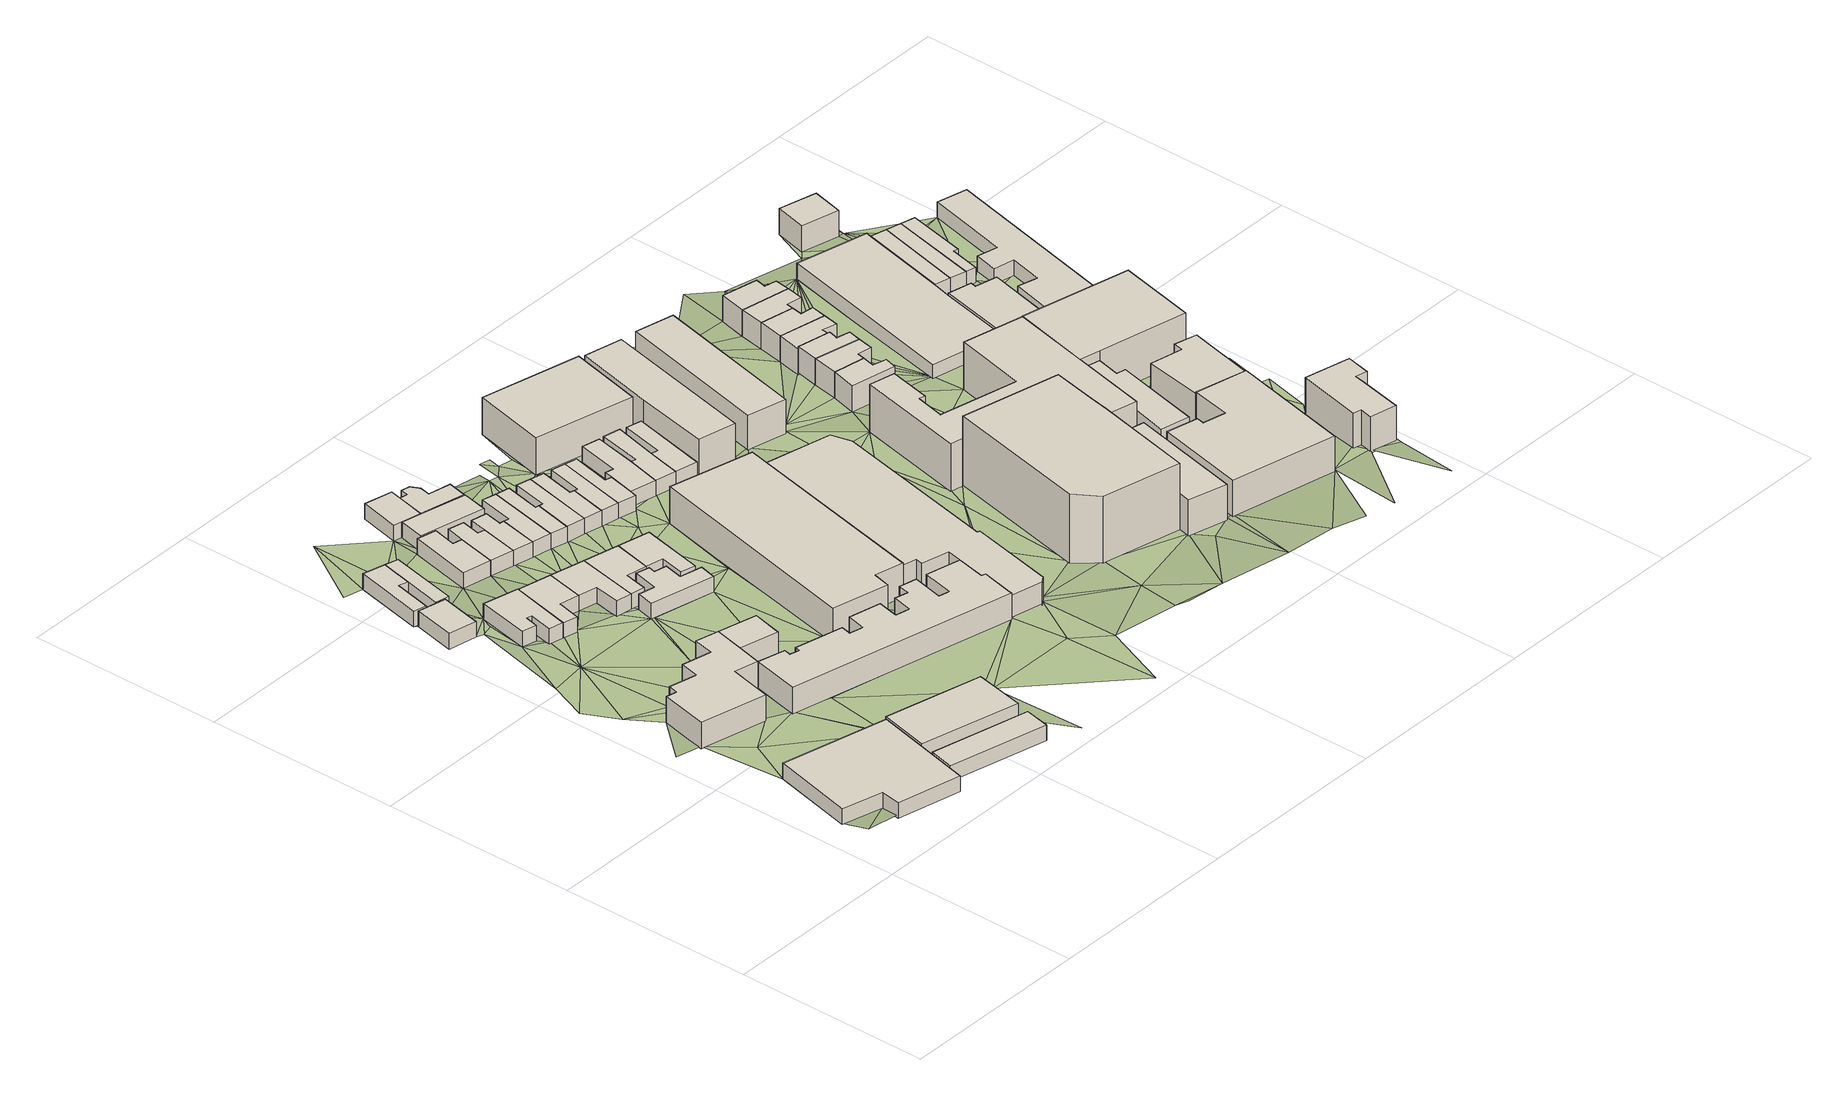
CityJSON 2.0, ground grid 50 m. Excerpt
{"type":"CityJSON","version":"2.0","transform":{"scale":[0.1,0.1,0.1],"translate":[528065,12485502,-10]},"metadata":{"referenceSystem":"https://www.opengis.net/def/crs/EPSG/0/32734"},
"CityObjects":{
"building1":{"type":"Building","attributes":{"address":"Cape Town","building":"yes","building:levels":1,"building_height":4.1,"plus_code":"4FRW3CCV+GWJ","ground_height":9.26,"roof_height":13.36},"geometry":[{"type":"Solid","lod":"1","boundaries":[[[[0,1,2,3]],[[1,4,5,2]],[[4,6,7,5]],[[6,8,9,7]],[[8,10,11,9]],[[10,0,3,11]],[[3,2,5,7,9,11]],[[10,8,6,4,1,0]]]]}]},
"building2":{"type":"Building","attributes":{"address":"S.A. Maritime School & Transport College 31 Victoria Road Woodstock Cape Town","building":"college","building:levels":2,"building_height":6.9,"plus_code":"4FRW3CCV+MWV","ground_height":8.61,"roof_height":15.51},"geometry":[{"type":"Solid","lod":"1","boundaries":[[[[12,13,14,15]],[[13,16,17,14]],[[16,18,19,17]],[[18,20,21,19]],[[20,22,23,21]],[[22,24,25,23]],[[24,26,27,25]],[[26,28,29,27]],[[28,30,31,29]],[[30,32,33,31]],[[32,34,35,33]],[[34,36,37,35]],[[36,12,15,37]],[[15,14,17,19,21,23,25,27,29,31,33,35,37]],[[36,34,32,30,28,26,24,22,20,18,16,13,12]]]]}]},
"building3":{"type":"Building","attributes":{"address":"10 Hercules Street Cape Town","building":"house","building:levels":1,"building_height":4.1,"plus_code":"4FRW3CCV+WVC","ground_height":7.4,"roof_height":11.5},"geometry":[{"type":"Solid","lod":"1","boundaries":[[[[38,39,40,41]],[[39,42,43,40]],[[42,44,45,43]],[[44,38,41,45]],[[41,40,43,45]],[[44,42,39,38]]]]}]},
"building4":{"type":"Building","attributes":{"address":"Cape Town","building":"yes","building:levels":1,"building_height":4.1,"plus_code":"4FRW3CCW+F2J","ground_height":9.5,"roof_height":13.6},"geometry":[{"type":"Solid","lod":"1","boundaries":[[[[46,47,48,49]],[[47,50,51,48]],[[50,52,53,51]],[[52,46,49,53]],[[49,48,51,53]],[[52,50,47,46]]]]}]},
"building5":{"type":"Building","attributes":{"address":"46 Cornwall Street Cape Town","building":"house","building:levels":1,"building_height":4.1,"plus_code":"4FRW3CCV+XVM","ground_height":6.82,"roof_height":10.92},"geometry":[{"type":"Solid","lod":"1","boundaries":[[[[54,55,56,57]],[[55,58,59,56]],[[58,60,61,59]],[[60,62,63,61]],[[62,64,65,63]],[[64,54,57,65]],[[57,56,59,61,63,65]],[[64,62,60,58,55,54]]]]}]},
"building6":{"type":"Building","attributes":{"address":"Cape Town","building":"yes","building:levels":1,"building_height":4.1,"plus_code":"4FRW3CCW+G2G","ground_height":9.5,"roof_height":13.6},"geometry":[{"type":"Solid","lod":"1","boundaries":[[[[66,67,68,69]],[[67,70,71,68]],[[70,72,73,71]],[[72,66,69,73]],[[69,68,71,73]],[[72,70,67,66]]]]}]},
"building7":{"type":"Building","attributes":{"address":"2 Wright Street Woodstock Cape Town","building":"house","building:levels":1,"building_height":4.1,"plus_code":"4FRW3CCV+VWM","ground_height":7.4,"roof_height":11.5},"geometry":[{"type":"Solid","lod":"1","boundaries":[[[[74,75,76,77]],[[75,78,79,76]],[[78,80,81,79]],[[80,82,83,81]],[[82,84,85,83]],[[84,86,87,85]],[[86,88,89,87]],[[88,74,77,89]],[[77,76,79,81,83,85,87,89]],[[88,86,84,82,80,78,75,74]]]]}]},
"building8":{"type":"Building","attributes":{"address":"48 Cornwall Street Cape Town","building":"house","building:levels":1,"building_height":4.1,"plus_code":"4FRW3CCV+XV9","ground_height":6.82,"roof_height":10.92},"geometry":[{"type":"Solid","lod":"1","boundaries":[[[[54,64,65,57]],[[64,90,91,65]],[[90,92,93,91]],[[92,94,95,93]],[[94,54,57,95]],[[57,65,91,93,95]],[[94,92,90,64,54]]]]}]},
"building9":{"type":"Building","attributes":{"building":"yes","building:levels":2,"building_height":6.9,"plus_code":"4FRW3CCV+PX9","ground_height":8.61,"roof_height":15.51},"geometry":[{"type":"Solid","lod":"1","boundaries":[[[[13,12,15,14]],[[12,96,97,15]],[[96,98,99,97]],[[98,13,14,99]],[[14,15,97,99]],[[98,96,12,13]]]]}]},
"building10":{"type":"Building","attributes":{"address":"4 Wright Street Woodstock Cape Town","building":"house","building:levels":1,"building_height":4.1,"plus_code":"4FRW3CCV+VXJ","ground_height":7.36,"roof_height":11.46},"geometry":[{"type":"Solid","lod":"1","boundaries":[[[[100,101,102,103]],[[101,104,105,102]],[[104,106,107,105]],[[106,108,109,107]],[[108,110,111,109]],[[110,100,103,111]],[[103,102,105,107,109,111]],[[110,108,106,104,101,100]]]]}]},
"building11":{"type":"Building","attributes":{"address":"1 Wright Street Woodstock Cape Town","building":"house","building:levels":1,"building_height":4.1,"plus_code":"4FRW3CCV+XX6","ground_height":6.82,"roof_height":10.92},"geometry":[{"type":"Solid","lod":"1","boundaries":[[[[112,113,114,115]],[[113,116,117,114]],[[116,118,119,117]],[[118,120,121,119]],[[120,122,123,121]],[[122,112,115,123]],[[115,114,117,119,121,123]],[[122,120,118,116,113,112]]]]}]},
"building12":{"type":"Building","attributes":{"address":"6 Wright Street Woodstock Cape Town","building":"house","building:levels":1,"building_height":4.1,"plus_code":"4FRW3CCV+VXH","ground_height":7.36,"roof_height":11.46},"geometry":[{"type":"Solid","lod":"1","boundaries":[[[[110,108,109,111]],[[108,124,125,109]],[[124,126,127,125]],[[126,128,129,127]],[[128,130,131,129]],[[130,110,111,131]],[[111,109,125,127,129,131]],[[130,128,126,124,108,110]]]]}]},
"building13":{"type":"Building","attributes":{"address":"Trafalgar Building Victoria Road Woodstock 7915 Cape Town","building":"apartments","building:levels":2,"building:flats":"8","building_height":6.9,"plus_code":"4FRW3CCW+J3M","ground_height":8.61,"roof_height":15.51},"geometry":[{"type":"Solid","lod":"1","boundaries":[[[[132,133,134,135]],[[133,136,137,134]],[[136,138,139,137]],[[138,140,141,139]],[[140,142,143,141]],[[142,144,145,143]],[[144,146,147,145]],[[146,148,149,147]],[[148,150,151,149]],[[150,152,153,151]],[[152,154,155,153]],[[154,156,157,155]],[[156,158,159,157]],[[158,160,161,159]],[[160,162,163,161]],[[162,164,165,163]],[[164,166,167,165]],[[166,168,169,167]],[[168,170,171,169]],[[170,172,173,171]],[[172,174,175,173]],[[174,36,37,175]],[[36,176,177,37]],[[176,178,179,177]],[[178,132,135,179]],[[135,134,137,139,141,143,145,147,149,151,153,155,157,159,161,163,165,167,169,171,173,175,37,177,179]],[[178,176,36,174,172,170,168,166,164,162,160,158,156,154,152,150,148,146,144,142,140,138,136,133,132]]]]}]},
"building14":{"type":"Building","attributes":{"address":"3 Wright Street Woodstock Cape Town","building":"house","building:levels":1,"building_height":4.1,"plus_code":"4FRW3CCV+XX8","ground_height":6.82,"roof_height":10.92},"geometry":[{"type":"Solid","lod":"1","boundaries":[[[[112,180,181,115]],[[180,182,183,181]],[[182,184,185,183]],[[184,186,187,185]],[[186,188,189,187]],[[188,113,114,189]],[[113,112,115,114]],[[115,181,183,185,187,189,114]],[[113,188,186,184,182,180,112]]]]}]},
"building15":{"type":"Building","attributes":{"building":"yes","building:levels":1,"building_height":4.1,"plus_code":"4FRW3CCW+R27","ground_height":7.89,"roof_height":11.99},"geometry":[{"type":"Solid","lod":"1","boundaries":[[[[190,191,192,193]],[[191,194,195,192]],[[194,196,197,195]],[[196,198,199,197]],[[198,200,201,199]],[[200,202,203,201]],[[202,204,205,203]],[[204,206,207,205]],[[206,208,209,207]],[[208,190,193,209]],[[193,192,195,197,199,201,203,205,207,209]],[[208,206,204,202,200,198,196,194,191,190]]]]}]},
"building16":{"type":"Building","attributes":{"address":"Wright Street Woodstock Cape Town","building":"house","building:levels":1,"building_height":4.1,"plus_code":"4FRW3CCW+V28","ground_height":7.36,"roof_height":11.46},"geometry":[{"type":"Solid","lod":"1","boundaries":[[[[130,128,129,131]],[[128,210,211,129]],[[210,212,213,211]],[[212,214,215,213]],[[214,216,217,215]],[[216,130,131,217]],[[131,129,211,213,215,217]],[[216,214,212,210,128,130]]]]}]},
"building17":{"type":"Building","attributes":{"address":"19 Hercules Street Woodstock Cape Town","building":"house","building:levels":1,"building_height":4.1,"plus_code":"4FRW3CFV+2XV","ground_height":6.37,"roof_height":10.47},"geometry":[{"type":"Solid","lod":"1","boundaries":[[[[218,219,220,221]],[[219,222,223,220]],[[222,224,225,223]],[[224,226,227,225]],[[226,228,229,227]],[[228,218,221,229]],[[221,220,223,225,227,229]],[[228,226,224,222,219,218]]]]}]},
"building18":{"type":"Building","attributes":{"address":"5 Wright Street Woodstock Cape Town","building":"house","building:levels":1,"building_height":4.1,"plus_code":"4FRW3CCW+X22","ground_height":6.82,"roof_height":10.92},"geometry":[{"type":"Solid","lod":"1","boundaries":[[[[180,230,231,181]],[[230,232,233,231]],[[232,234,235,233]],[[234,236,237,235]],[[236,238,239,237]],[[238,182,183,239]],[[182,180,181,183]],[[181,231,233,235,237,239,183]],[[182,238,236,234,232,230,180]]]]}]},
"building19":{"type":"Building","attributes":{"address":"21 Hercules Street Woodstock Cape Town","building":"house","building:levels":1,"building_height":4.1,"plus_code":"4FRW3CFV+2X9","ground_height":6.37,"roof_height":10.47},"geometry":[{"type":"Solid","lod":"1","boundaries":[[[[219,218,221,220]],[[218,240,241,221]],[[240,242,243,241]],[[242,244,245,243]],[[244,219,220,245]],[[220,221,241,243,245]],[[244,242,240,218,219]]]]}]},
"building20":{"type":"Building","attributes":{"address":"Wright Street Woodstock Cape Town","building":"house","building:levels":1,"building_height":4.1,"plus_code":"4FRW3CCW+V37","ground_height":7.29,"roof_height":11.39},"geometry":[{"type":"Solid","lod":"1","boundaries":[[[[216,214,215,217]],[[214,246,247,215]],[[246,248,249,247]],[[248,250,251,249]],[[250,252,253,251]],[[252,216,217,253]],[[217,215,247,249,251,253]],[[252,250,248,246,214,216]]]]}]},
"building21":{"type":"Building","attributes":{"address":"7 Wright Street Woodstock Cape Town","building":"house","building:levels":1,"building_height":4.1,"plus_code":"4FRW3CCW+X24","ground_height":6.82,"roof_height":10.92},"geometry":[{"type":"Solid","lod":"1","boundaries":[[[[232,230,231,233]],[[230,254,255,231]],[[254,256,257,255]],[[256,258,259,257]],[[258,260,261,259]],[[260,232,233,261]],[[233,231,255,257,259,261]],[[260,258,256,254,230,232]]]]}]},
"building22":{"type":"Building","attributes":{"building":"yes","building:levels":1,"building_height":4.1,"plus_code":"4FRW3CFW+22R","ground_height":6.37,"roof_height":10.47},"geometry":[{"type":"Solid","lod":"1","boundaries":[[[[222,219,220,223]],[[219,262,263,220]],[[262,264,265,263]],[[264,266,267,265]],[[266,268,269,267]],[[268,270,271,269]],[[270,272,273,271]],[[272,274,275,273]],[[274,222,223,275]],[[223,220,263,265,267,269,271,273,275]],[[274,272,270,268,266,264,262,219,222]]]]}]},
"building23":{"type":"Building","attributes":{"address":"9 Wright Street Woodstock Cape Town","building":"house","building:levels":1,"building_height":4.1,"plus_code":"4FRW3CCW+X29","ground_height":6.82,"roof_height":10.92},"geometry":[{"type":"Solid","lod":"1","boundaries":[[[[256,254,255,257]],[[254,276,277,255]],[[276,278,279,277]],[[278,280,281,279]],[[280,282,283,281]],[[282,256,257,283]],[[257,255,277,279,281,283]],[[282,280,278,276,254,256]]]]}]},
"building24":{"type":"Building","attributes":{"address":"11 Wright Street Woodstock Cape Town","building":"house","building:levels":1,"building_height":4.1,"plus_code":"4FRW3CCW+W3V","ground_height":6.82,"roof_height":10.92},"geometry":[{"type":"Solid","lod":"1","boundaries":[[[[278,276,277,279]],[[276,284,285,277]],[[284,286,287,285]],[[286,288,289,287]],[[288,290,291,289]],[[290,278,279,291]],[[279,277,285,287,289,291]],[[290,288,286,284,276,278]]]]}]},
"building25":{"type":"Building","attributes":{"address":"Woodstock Cape Town","building":"yes","building:levels":3,"building_height":9.7,"plus_code":"4FRW3CCW+Q4H","ground_height":7.29,"roof_height":16.99},"geometry":[{"type":"Solid","lod":"1","boundaries":[[[[292,293,294,295]],[[293,296,297,294]],[[296,298,299,297]],[[298,300,301,299]],[[300,302,303,301]],[[302,292,295,303]],[[295,294,297,299,301,303]],[[302,300,298,296,293,292]]]]}]},
"building26":{"type":"Building","attributes":{"address":"13 Wright Street Woodstock Cape Town","building":"house","building:levels":1,"building_height":4.1,"plus_code":"4FRW3CCW+X3H","ground_height":6.82,"roof_height":10.92},"geometry":[{"type":"Solid","lod":"1","boundaries":[[[[284,304,305,285]],[[304,306,307,305]],[[306,308,309,307]],[[308,310,311,309]],[[310,286,287,311]],[[286,284,285,287]],[[285,305,307,309,311,287]],[[286,310,308,306,304,284]]]]}]},
"building27":{"type":"Building","attributes":{"address":"15 Wright Street Woodstock Cape Town","building":"house","building:levels":1,"building_height":4.1,"plus_code":"4FRW3CCW+W4J","ground_height":6.82,"roof_height":10.92},"geometry":[{"type":"Solid","lod":"1","boundaries":[[[[304,312,313,305]],[[312,314,315,313]],[[314,316,317,315]],[[316,318,319,317]],[[318,306,307,319]],[[306,304,305,307]],[[305,313,315,317,319,307]],[[306,318,316,314,312,304]]]]}]},
"building28":{"type":"Building","attributes":{"address":"17 Wright Street Woodstock Cape Town","building":"house","building:levels":1,"building_height":4.1,"plus_code":"4FRW3CCW+X48","ground_height":6.82,"roof_height":10.92},"geometry":[{"type":"Solid","lod":"1","boundaries":[[[[312,320,321,313]],[[320,322,323,321]],[[322,324,325,323]],[[324,326,327,325]],[[326,328,329,327]],[[328,314,315,329]],[[314,312,313,315]],[[313,321,323,325,327,329,315]],[[314,328,326,324,322,320,312]]]]}]},
"building29":{"type":"Building","attributes":{"address":"19 Wright Street Woodstock Cape Town","building":"house","building:levels":1,"building_height":4.1,"plus_code":"4FRW3CCW+X52","ground_height":6.82,"roof_height":10.92},"geometry":[{"type":"Solid","lod":"1","boundaries":[[[[322,330,331,323]],[[330,332,333,331]],[[332,334,335,333]],[[334,336,337,335]],[[336,338,339,337]],[[338,340,341,339]],[[340,324,325,341]],[[324,322,323,325]],[[323,331,333,335,337,339,341,325]],[[324,340,338,336,334,332,330,322]]]]}]},
"building30":{"type":"Building","attributes":{"address":"51 Station Street Woodstock 7915 Cape Town","building":"yes","building:levels":2,"building_height":6.9,"plus_code":"4FRW3CCW+Q65","ground_height":7.35,"roof_height":14.25},"geometry":[{"type":"Solid","lod":"1","boundaries":[[[[342,343,344,345]],[[343,346,347,344]],[[346,348,349,347]],[[348,350,351,349]],[[350,352,353,351]],[[352,354,355,353]],[[354,356,357,355]],[[356,358,359,357]],[[358,360,361,359]],[[360,362,363,361]],[[362,364,365,363]],[[364,366,367,365]],[[366,342,345,367]],[[345,344,347,349,351,353,355,357,359,361,363,365,367]],[[366,364,362,360,358,356,354,352,350,348,346,343,342]]]]}]},
"building31":{"type":"Building","attributes":{"address":"21 Wright Street Woodstock Cape Town","building":"house","building:levels":1,"building_height":4.1,"plus_code":"4FRW3CCW+X59","ground_height":6.86,"roof_height":10.96},"geometry":[{"type":"Solid","lod":"1","boundaries":[[[[330,368,369,331]],[[368,370,371,369]],[[370,372,373,371]],[[372,374,375,373]],[[374,376,377,375]],[[376,332,333,377]],[[332,330,331,333]],[[331,369,371,373,375,377,333]],[[332,376,374,372,370,368,330]]]]}]},
"building32":{"type":"Building","attributes":{"address":"23 Wright Street Woodstock Cape Town","building":"house","building:levels":1,"building_height":4.1,"plus_code":"4FRW3CCW+X63","ground_height":6.86,"roof_height":10.96},"geometry":[{"type":"Solid","lod":"1","boundaries":[[[[368,378,379,369]],[[378,380,381,379]],[[380,382,383,381]],[[382,384,385,383]],[[384,370,371,385]],[[370,368,369,371]],[[369,379,381,383,385,371]],[[370,384,382,380,378,368]]]]}]},
"building33":{"type":"Building","attributes":{"address":"Wex 2 18 William Street Woodstock Cape Town","building":"residential","building:levels":3,"building:flats":"45","residential":"student","operator":"Signatura","building_height":9.7,"plus_code":"4FRW3CFW+25P","ground_height":6.5,"roof_height":16.2},"geometry":[{"type":"Solid","lod":"1","boundaries":[[[[386,387,388,389]],[[387,390,391,388]],[[390,392,393,391]],[[392,386,389,393]],[[389,388,391,393]],[[392,390,387,386]]]]}]},
"building34":{"type":"Building","attributes":{"address":"Station Street Cape Town","building":"commercial","building:levels":3,"building_height":9.7,"plus_code":"4FRW3CCW+W6X","ground_height":6.56,"roof_height":16.26},"geometry":[{"type":"Solid","lod":"1","boundaries":[[[[394,395,396,397]],[[395,398,399,396]],[[398,400,401,399]],[[400,402,403,401]],[[402,394,397,403]],[[397,396,399,401,403]],[[402,400,398,395,394]]]]}]},
"building35":{"type":"Building","attributes":{"address":"Victoria Road Woodstock 7915 Cape Town","building":"yes","building:levels":6,"building_height":18.1,"plus_code":"4FRW3CCW+J9F","ground_height":9.15,"roof_height":27.25},"geometry":[{"type":"Solid","lod":"1","boundaries":[[[[404,405,406,407]],[[405,408,409,406]],[[408,410,411,409]],[[410,412,413,411]],[[412,414,415,413]],[[414,416,417,415]],[[416,404,407,417]],[[407,406,409,411,413,415,417]],[[416,414,412,410,408,405,404]]]]}]},
"building36":{"type":"Building","attributes":{"address":"Station Street Woodstock Cape Town","building":"commercial","building:levels":3,"building_height":9.7,"plus_code":"4FRW3CCW+X87","ground_height":6.99,"roof_height":16.69},"geometry":[{"type":"Solid","lod":"1","boundaries":[[[[418,419,420,421]],[[419,422,423,420]],[[422,424,425,423]],[[424,418,421,425]],[[421,420,423,425]],[[424,422,419,418]]]]}]},
"building37":{"type":"Building","attributes":{"address":"Victoria Road Woodstock 7915 Cape Town","building":"yes","building:levels":3,"building_height":9.7,"plus_code":"4FRW3CCW+HCX","ground_height":9.57,"roof_height":19.27},"geometry":[{"type":"Solid","lod":"1","boundaries":[[[[426,427,428,429]],[[427,430,431,428]],[[430,432,433,431]],[[432,434,435,433]],[[434,426,429,435]],[[429,428,431,433,435]],[[434,432,430,427,426]]]]}]},
"building38":{"type":"Building","attributes":{"building":"yes","building:levels":4,"building_height":12.5,"plus_code":"4FRW3CCW+PCP","ground_height":8.8,"roof_height":21.3},"geometry":[{"type":"Solid","lod":"1","boundaries":[[[[436,437,438,439]],[[437,440,441,438]],[[440,442,443,441]],[[442,444,445,443]],[[444,446,447,445]],[[446,448,449,447]],[[448,450,451,449]],[[450,452,453,451]],[[452,454,455,453]],[[454,456,457,455]],[[456,458,459,457]],[[458,460,461,459]],[[460,462,463,461]],[[462,436,439,463]],[[439,438,441,443,445,447,449,451,453,455,457,459,461,463]],[[462,460,458,456,454,452,450,448,446,444,442,440,437,436]]]]}]},
"building39":{"type":"Building","attributes":{"address":"15 Station Street Woodstock Cape Town","building":"house","building:levels":2,"building_height":6.9,"plus_code":"4FRW3CCW+VCC","ground_height":8.36,"roof_height":15.26},"geometry":[{"type":"Solid","lod":"1","boundaries":[[[[464,465,466,467]],[[465,468,469,466]],[[468,470,471,469]],[[470,472,473,471]],[[472,474,475,473]],[[474,464,467,475]],[[467,466,469,471,473,475]],[[474,472,470,468,465,464]]]]}]},
"building40":{"type":"Building","attributes":{"address":"13 Station Street Woodstock Cape Town","building":"house","building:levels":2,"building_height":6.9,"plus_code":"4FRW3CCW+VCV","ground_height":8.36,"roof_height":15.26},"geometry":[{"type":"Solid","lod":"1","boundaries":[[[[476,464,467,477]],[[464,474,475,467]],[[474,478,479,475]],[[478,480,481,479]],[[480,482,483,481]],[[482,476,477,483]],[[477,467,475,479,481,483]],[[482,480,478,474,464,476]]]]}]},
"building41":{"type":"Building","attributes":{"address":"11 Station Street Woodstock Cape Town","building":"house","building:levels":2,"building_height":6.9,"plus_code":"4FRW3CCW+WC7","ground_height":8.36,"roof_height":15.26},"geometry":[{"type":"Solid","lod":"1","boundaries":[[[[484,476,477,485]],[[476,482,483,477]],[[482,486,487,483]],[[486,488,489,487]],[[488,490,491,489]],[[490,484,485,491]],[[485,477,483,487,489,491]],[[490,488,486,482,476,484]]]]}]},
"building42":{"type":"Building","attributes":{"address":"53 Victoria Road Woodstock 7915 Cape Town","building":"yes","building:levels":3,"building_height":9.7,"plus_code":"4FRW3CCW+HG8","ground_height":9.65,"roof_height":19.35},"geometry":[{"type":"Solid","lod":"1","boundaries":[[[[492,493,494,495]],[[493,496,497,494]],[[496,498,499,497]],[[498,500,501,499]],[[500,502,503,501]],[[502,504,505,503]],[[504,506,507,505]],[[506,492,495,507]],[[495,494,497,499,501,503,505,507]],[[506,504,502,500,498,496,493,492]]]]}]},
"building43":{"type":"Building","attributes":{"address":"9 Station Street Woodstock Cape Town","building":"house","building:levels":2,"building_height":6.9,"plus_code":"4FRW3CCW+WCP","ground_height":7.71,"roof_height":14.61},"geometry":[{"type":"Solid","lod":"1","boundaries":[[[[508,509,510,511]],[[509,512,513,510]],[[512,514,515,513]],[[514,516,517,515]],[[516,518,519,517]],[[518,508,511,519]],[[511,510,513,515,517,519]],[[518,516,514,512,509,508]]]]}]},
"building44":{"type":"Building","attributes":{"building":"yes","building:levels":3,"building_height":9.7,"plus_code":"4FRW3CCW+MGF","ground_height":9.24,"roof_height":18.94},"geometry":[{"type":"Solid","lod":"1","boundaries":[[[[520,521,522,523]],[[521,524,525,522]],[[524,526,527,525]],[[526,528,529,527]],[[528,530,531,529]],[[530,532,533,531]],[[532,520,523,533]],[[523,522,525,527,529,531,533]],[[532,530,528,526,524,521,520]]]]}]},
"building45":{"type":"Building","attributes":{"address":"7 Station Street Woodstock Cape Town","building":"house","building:levels":2,"building_height":6.9,"plus_code":"4FRW3CCW+XC8","ground_height":7.71,"roof_height":14.61},"geometry":[{"type":"Solid","lod":"1","boundaries":[[[[534,508,511,535]],[[508,518,519,511]],[[518,536,537,519]],[[536,538,539,537]],[[538,540,541,539]],[[540,534,535,541]],[[535,511,519,537,539,541]],[[540,538,536,518,508,534]]]]}]},
"building46":{"type":"Building","attributes":{"address":"5 Station Street Woodstock Cape Town","building":"house","building:levels":2,"building_height":6.9,"plus_code":"4FRW3CCW+XCQ","ground_height":7.71,"roof_height":14.61},"geometry":[{"type":"Solid","lod":"1","boundaries":[[[[542,534,535,543]],[[534,540,541,535]],[[540,544,545,541]],[[544,546,547,545]],[[546,548,549,547]],[[548,542,543,549]],[[543,535,541,545,547,549]],[[548,546,544,540,534,542]]]]}]},
"building47":{"type":"Building","attributes":{"address":"3 Station Street Woodstock Cape Town","building":"house","building:levels":2,"building_height":6.9,"plus_code":"4FRW3CFW+2C5","ground_height":7.71,"roof_height":14.61},"geometry":[{"type":"Solid","lod":"1","boundaries":[[[[542,548,549,543]],[[548,550,551,549]],[[550,552,553,551]],[[552,554,555,553]],[[554,556,557,555]],[[556,542,543,557]],[[543,549,551,553,555,557]],[[556,554,552,550,548,542]]]]}]},
"building48":{"type":"Building","attributes":{"address":"Woodstock","building":"yes","building:levels":3,"building_height":9.7,"plus_code":"4FRW3CCW+MH4","ground_height":9.24,"roof_height":18.94},"geometry":[{"type":"Solid","lod":"1","boundaries":[[[[558,559,560,561]],[[559,562,563,560]],[[562,564,565,563]],[[564,566,567,565]],[[566,568,569,567]],[[568,558,561,569]],[[561,560,563,565,567,569]],[[568,566,564,562,559,558]]]]}]},
"building49":{"type":"Building","attributes":{"address":"57 Victoria Road Woodstock Cape Town","building":"retail","building:levels":3,"building_height":9.7,"plus_code":"4FRW3CCW+GJQ","ground_height":9.67,"roof_height":19.37},"geometry":[{"type":"Solid","lod":"1","boundaries":[[[[570,571,572,573]],[[571,574,575,572]],[[574,576,577,575]],[[576,578,579,577]],[[578,580,581,579]],[[580,582,583,581]],[[582,584,585,583]],[[584,586,587,585]],[[586,570,573,587]],[[573,572,575,577,579,581,583,585,587]],[[586,584,582,580,578,576,574,571,570]]]]}]},
"building50":{"type":"Building","attributes":{"address":"Woodstock","building":"yes","building:levels":4,"building_height":12.5,"plus_code":"4FRW3CCW+QH4","ground_height":8.96,"roof_height":21.46},"geometry":[{"type":"Solid","lod":"1","boundaries":[[[[588,589,590,591]],[[589,592,593,590]],[[592,594,595,593]],[[594,596,597,595]],[[596,588,591,597]],[[591,590,593,595,597]],[[596,594,592,589,588]]]]}]},
"building51":{"type":"Building","attributes":{"address":"32 William Street Woodstock Cape Town","building":"yes","building:levels":1,"building_height":4.1,"plus_code":"4FRW3CCW+XG5","ground_height":7.82,"roof_height":11.92},"geometry":[{"type":"Solid","lod":"1","boundaries":[[[[598,599,600,601]],[[599,602,603,600]],[[602,604,605,603]],[[604,606,607,605]],[[606,608,609,607]],[[608,610,611,609]],[[610,598,601,611]],[[601,600,603,605,607,609,611]],[[610,608,606,604,602,599,598]]]]}]},
"building52":{"type":"Building","attributes":{"address":"29 Wright Street Woodstock Cape Town","building":"yes","building:levels":1,"building_height":4.1,"plus_code":"4FRW3CCW+VH4","ground_height":8.44,"roof_height":12.54},"geometry":[{"type":"Solid","lod":"1","boundaries":[[[[612,613,614,615]],[[613,616,617,614]],[[616,618,619,617]],[[618,620,621,619]],[[620,622,623,621]],[[622,624,625,623]],[[624,612,615,625]],[[615,614,617,619,621,623,625]],[[624,622,620,618,616,613,612]]]]}]},
"building53":{"type":"Building","attributes":{"address":"William Street Woodstock Cape Town","building":"yes","building:levels":1,"building_height":4.1,"plus_code":"4FRW3CCW+WHX","ground_height":7.97,"roof_height":12.07},"geometry":[{"type":"Solid","lod":"1","boundaries":[[[[626,627,628,629]],[[627,630,631,628]],[[630,632,633,631]],[[632,626,629,633]],[[629,628,631,633]],[[632,630,627,626]]]]}]},
"building54":{"type":"Building","attributes":{"address":"William Street Woodstock Cape Town","building":"yes","building:levels":1,"building_height":4.1,"plus_code":"4FRW3CCW+WJR","ground_height":7.97,"roof_height":12.07},"geometry":[{"type":"Solid","lod":"1","boundaries":[[[[634,626,629,635]],[[626,632,633,629]],[[632,636,637,633]],[[636,634,635,637]],[[635,629,633,637]],[[636,632,626,634]]]]}]},
"building55":{"type":"Building","attributes":{"address":"37 William Street Woodstock Cape Town","building":"yes","building:levels":2,"building_height":6.9,"plus_code":"4FRW3CFW+2HW","ground_height":7.3,"roof_height":14.2},"geometry":[{"type":"Solid","lod":"1","boundaries":[[[[638,639,640,641]],[[639,642,643,640]],[[642,644,645,643]],[[644,638,641,645]],[[641,640,643,645]],[[644,642,639,638]]]]}]},
"building56":{"type":"Building","attributes":{"address":"36 William Street Woodstock Cape Town","building":"yes","building:levels":1,"building_height":4.1,"plus_code":"4FRW3CCW+XJ4","ground_height":7.97,"roof_height":12.07},"geometry":[{"type":"Solid","lod":"1","boundaries":[[[[634,636,637,635]],[[636,646,647,637]],[[646,648,649,647]],[[648,650,651,649]],[[650,652,653,651]],[[652,634,635,653]],[[635,637,647,649,651,653]],[[652,650,648,646,636,634]]]]}]},
"building57":{"type":"Building","attributes":{"address":"14 Sussex Street Woodstock Cape Town","building":"yes","building:levels":1,"building_height":4.1,"plus_code":"4FRW3CCW+VMR","ground_height":7.97,"roof_height":12.07},"geometry":[{"type":"Solid","lod":"1","boundaries":[[[[654,655,656,657]],[[655,658,659,656]],[[658,660,661,659]],[[660,662,663,661]],[[662,664,665,663]],[[664,666,667,665]],[[666,668,669,667]],[[668,670,671,669]],[[670,672,673,671]],[[672,654,657,673]],[[657,656,659,661,663,665,667,669,671,673]],[[672,670,668,666,664,662,660,658,655,654]]]]}]},
"terrain1":{"type":"TINRelief","geometry":[{"type":"CompositeSurface","lod":"1","boundaries":[[[674,675,676]],[[676,675,677]],[[678,679,680]],[[679,0,681]],[[682,683,680]],[[684,679,681]],[[685,681,0]],[[680,686,682]],[[687,688,683]],[[689,683,682]],[[690,691,50]],[[688,687,692]],[[690,50,72]],[[683,689,687]],[[682,693,689]],[[684,681,694]],[[72,685,690]],[[681,685,694]],[[689,693,695]],[[689,695,687]],[[687,80,692]],[[692,80,696]],[[70,685,72]],[[50,697,72]],[[70,694,685]],[[36,684,694]],[[698,684,36]],[[60,58,44]],[[16,687,695]],[[80,687,699]],[[700,694,70]],[[42,60,44]],[[80,701,696]],[[82,80,699]],[[16,695,18]],[[702,699,687]],[[78,39,696]],[[703,60,42]],[[42,39,78]],[[80,78,701]],[[701,78,696]],[[699,86,82]],[[702,687,704]],[[60,703,64]],[[84,82,86]],[[42,705,703]],[[62,60,64]],[[78,705,42]],[[66,72,697]],[[12,36,174]],[[687,16,191]],[[700,70,67]],[[687,191,704]],[[706,707,55]],[[705,78,122]],[[174,708,709]],[[708,710,709]],[[12,174,96]],[[122,78,75]],[[706,55,54]],[[94,705,122]],[[13,711,16]],[[174,709,96]],[[108,712,704]],[[108,704,713]],[[711,191,16]],[[191,713,704]],[[714,96,709]],[[711,13,98]],[[715,66,716]],[[75,112,122]],[[694,700,717]],[[228,54,94]],[[94,122,120]],[[713,124,108]],[[67,66,715]],[[706,54,228]],[[110,112,75]],[[190,713,191]],[[190,718,713]],[[96,719,98]],[[96,714,719]],[[120,228,94]],[[714,720,721]],[[722,718,190]],[[110,723,112]],[[190,208,722]],[[711,194,191]],[[194,711,98]],[[721,724,714]],[[700,67,717]],[[120,725,228]],[[724,719,714]],[[723,110,726]],[[120,118,725]],[[130,726,110]],[[206,722,208]],[[194,98,719]],[[218,228,725]],[[116,113,188]],[[206,727,722]],[[118,116,188]],[[728,723,726]],[[719,724,729]],[[206,730,727]],[[188,186,118]],[[717,67,715]],[[206,204,730]],[[130,731,726]],[[118,732,725]],[[728,726,731]],[[202,200,204]],[[182,238,184]],[[730,204,200]],[[184,238,186]],[[200,198,733]],[[734,719,729]],[[118,186,732]],[[196,733,198]],[[200,735,730]],[[736,737,729]],[[736,738,737]],[[200,733,735]],[[194,719,739]],[[731,130,740]],[[733,196,741]],[[715,742,743]],[[740,130,216]],[[186,238,732]],[[234,232,236]],[[737,734,729]],[[236,732,238]],[[236,232,260]],[[196,194,739]],[[236,260,732]],[[196,739,741]],[[734,737,744]],[[715,743,717]],[[745,746,747]],[[732,260,258]],[[748,734,744]],[[216,749,740]],[[750,734,748]],[[739,719,292]],[[739,252,741]],[[732,258,747]],[[264,268,266]],[[749,216,751]],[[258,256,747]],[[752,750,748]],[[753,754,755]],[[745,747,264]],[[756,216,252]],[[757,743,742]],[[752,748,755]],[[758,268,264]],[[216,756,751]],[[759,755,754]],[[282,280,278]],[[290,288,278]],[[755,759,752]],[[252,739,292]],[[760,758,264]],[[761,747,256]],[[264,747,761]],[[278,288,282]],[[256,282,761]],[[752,759,762]],[[756,252,292]],[[760,264,761]],[[752,762,763]],[[717,743,764]],[[765,751,756]],[[743,757,764]],[[288,761,282]],[[766,717,764]],[[763,762,767]],[[762,759,768]],[[769,770,771]],[[756,772,765]],[[286,773,288]],[[760,761,774]],[[769,768,770]],[[288,773,761]],[[769,771,768]],[[772,756,292]],[[775,308,306]],[[306,318,775]],[[310,308,775]],[[776,762,768]],[[776,768,771]],[[775,318,316]],[[752,763,356]],[[310,777,286]],[[286,777,773]],[[775,316,310]],[[778,772,292]],[[310,316,777]],[[764,757,779]],[[773,780,781]],[[778,782,772]],[[780,773,777]],[[316,314,777]],[[326,324,340]],[[780,783,781]],[[779,784,764]],[[757,785,779]],[[326,340,328]],[[786,780,777]],[[787,778,292]],[[314,328,777]],[[338,328,340]],[[356,302,752]],[[336,777,328]],[[786,777,387]],[[788,787,292]],[[338,336,328]],[[784,789,790]],[[791,784,779]],[[788,292,302]],[[784,791,789]],[[792,785,793]],[[779,785,792]],[[332,376,334]],[[794,777,336]],[[795,787,788]],[[374,336,334]],[[334,376,374]],[[796,790,797]],[[795,788,798]],[[336,374,794]],[[789,797,790]],[[794,799,777]],[[370,384,382]],[[370,382,372]],[[800,788,302]],[[798,380,795]],[[798,788,800]],[[374,372,794]],[[791,779,801]],[[801,779,792]],[[356,802,302]],[[382,794,372]],[[803,380,798]],[[796,797,804]],[[302,805,800]],[[380,794,382]],[[797,789,410]],[[799,794,380]],[[804,806,796]],[[302,802,805]],[[380,803,799]],[[791,801,807]],[[801,792,808]],[[808,792,809]],[[799,803,394]],[[810,804,797]],[[810,797,410]],[[799,394,386]],[[802,811,805]],[[800,805,812]],[[804,810,460]],[[806,460,802]],[[806,804,460]],[[801,808,813]],[[808,809,813]],[[811,802,460]],[[814,813,809]],[[418,812,805]],[[809,815,814]],[[452,456,454]],[[811,465,816]],[[465,811,460]],[[816,424,811]],[[456,452,817]],[[813,814,502]],[[816,465,464]],[[460,458,465]],[[464,476,816]],[[456,818,458]],[[819,813,502]],[[405,426,819]],[[816,476,484]],[[815,820,814]],[[817,818,456]],[[424,816,508]],[[458,468,465]],[[418,424,821]],[[816,484,508]],[[815,822,820]],[[458,818,468]],[[823,405,819]],[[824,819,502]],[[824,823,819]],[[825,824,502]],[[448,818,817]],[[825,502,500]],[[470,474,472]],[[448,468,818]],[[534,424,508]],[[474,480,478]],[[480,474,470]],[[424,534,542]],[[826,470,468]],[[500,498,496]],[[825,500,827]],[[448,826,468]],[[496,827,500]],[[480,470,826]],[[556,424,542]],[[826,482,480]],[[827,493,825]],[[490,488,486]],[[486,482,826]],[[496,493,827]],[[828,490,829]],[[830,831,820]],[[829,490,486]],[[832,424,556]],[[486,826,829]],[[493,530,825]],[[536,540,538]],[[833,532,530]],[[834,826,448]],[[520,532,833]],[[520,833,530]],[[546,544,540]],[[831,835,820]],[[493,568,530]],[[540,536,546]],[[530,568,520]],[[448,588,834]],[[608,829,826]],[[832,556,836]],[[580,820,835]],[[836,556,554]],[[837,835,831]],[[829,608,518]],[[831,838,839]],[[492,820,580]],[[834,840,826]],[[552,550,554]],[[518,608,536]],[[520,568,841]],[[546,536,608]],[[839,842,831]],[[546,608,548]],[[843,841,568]],[[548,608,550]],[[554,550,608]],[[608,836,554]],[[844,520,841]],[[580,845,492]],[[834,588,846]],[[847,845,580]],[[845,848,492]],[[848,849,492]],[[850,846,588]],[[851,845,847]],[[844,841,849]],[[852,836,608]],[[845,851,848]],[[596,850,588]],[[853,849,848]],[[844,849,853]],[[612,854,855]],[[844,853,856]],[[854,612,624]],[[846,850,857]],[[844,856,596]],[[858,852,608]],[[846,857,859]],[[622,859,624]],[[860,854,624]],[[861,850,596]],[[859,860,624]],[[850,861,862]],[[639,638,852]],[[852,858,639]],[[860,859,863]],[[859,857,864]],[[859,865,863]],[[596,862,861]],[[858,866,639]],[[867,865,859]],[[867,859,864]],[[868,863,865]],[[869,863,868]],[[858,627,626]],[[868,870,869]],[[858,871,866]],[[858,626,871]],[[868,872,870]],[[626,634,871]],[[873,866,871]],[[871,874,873]],[[634,652,871]],[[870,875,652]],[[870,872,660]],[[875,870,660]],[[652,660,871]],[[652,875,660]]]}]}
},
"vertices":[
[97,390,35],[46,179,35],[46,179,76],[97,390,76],[151,153,35],[151,153,76],[141,101,35],[141,101,76],[307,65,35],[307,65,76],[370,327,35],[370,327,76],
[350,724,29],[368,801,29],[368,801,98],[350,724,98],[309,815,29],[309,815,98],[297,762,29],[297,762,98],[220,779,29],[220,779,98],[209,730,29],[209,730,98],[138,746,29],[138,746,98],[132,721,29],[132,721,98],[105,727,29],[105,727,98],[77,605,29],[77,605,98],[249,566,29],[249,566,98],[274,675,29],[274,675,98],[335,661,29],[335,661,98],
[30,1279,17],[103,1264,17],[103,1264,58],[30,1279,58],[126,1370,17],[126,1370,58],[54,1386,17],[54,1386,58],
[573,44,38],[587,109,38],[587,109,79],[573,44,79],[335,167,38],[335,167,79],[319,103,38],[319,103,79],
[149,1561,11],[92,1575,11],[92,1575,52],[149,1561,52],[53,1398,11],[53,1398,52],[86,1391,11],[86,1391,52],[107,1486,11],[107,1486,52],[131,1480,11],[131,1480,52],
[597,144,38],[623,273,38],[623,273,79],[597,144,79],[373,331,38],[373,331,79],[343,204,38],[343,204,79],
[221,1117,17],[257,1275,17],[257,1275,58],[221,1117,58],[166,1296,17],[166,1296,58],[138,1163,17],[138,1163,58],[176,1155,17],[176,1155,58],[184,1189,17],[184,1189,58],[197,1186,17],[197,1186,58],[184,1125,17],[184,1125,58],
[110,1384,11],[110,1384,52],[146,1377,11],[146,1377,52],[183,1552,11],[183,1552,52],
[449,700,29],[449,700,98],[468,777,29],[468,777,98],
[257,1275,16],[221,1117,16],[221,1117,57],[257,1275,57],[259,1108,16],[259,1108,57],[273,1168,16],[273,1168,57],[324,1159,16],[324,1159,57],[344,1256,16],[344,1256,57],
[309,1396,11],[330,1495,11],[330,1495,52],[309,1396,52],[306,1500,11],[306,1500,52],[320,1560,11],[320,1560,52],[270,1571,11],[270,1571,52],[234,1411,11],[234,1411,52],
[373,1149,16],[373,1149,57],[360,1082,16],[360,1082,57],[402,1076,16],[402,1076,57],[433,1236,16],[433,1236,57],
[890,416,29],[909,499,29],[909,499,98],[890,416,98],[898,502,29],[898,502,98],[914,576,29],[914,576,98],[825,596,29],[825,596,98],[806,516,29],[806,516,98],[779,522,29],[779,522,98],[797,601,29],[797,601,98],[752,611,29],[752,611,98],[746,582,29],[746,582,98],[711,590,29],[711,590,98],[699,539,29],[699,539,98],[663,547,29],[663,547,98],[675,601,29],[675,601,98],[592,619,29],[592,619,98],[581,571,29],[581,571,98],[546,579,29],[546,579,98],[552,605,29],[552,605,98],[428,633,29],[428,633,98],[425,620,29],[425,620,98],[401,626,29],[401,626,98],[405,644,29],[405,644,98],[307,539,29],[307,539,98],[889,408,29],[889,408,98],
[370,1383,11],[370,1383,52],[390,1481,11],[390,1481,52],[372,1485,11],[372,1485,52],[382,1534,11],[382,1534,52],[341,1543,11],[341,1543,52],
[405,1057,22],[395,1013,22],[395,1013,63],[405,1057,63],[561,976,22],[561,976,63],[571,1019,22],[571,1019,63],[514,1032,22],[514,1032,63],[525,1080,22],[525,1080,63],[493,1087,22],[493,1087,63],[497,1105,22],[497,1105,63],[462,1113,22],[462,1113,63],[447,1048,22],[447,1048,63],
[438,1069,16],[438,1069,57],[450,1128,16],[450,1128,57],[503,1118,16],[503,1118,57],[524,1216,16],[524,1216,57],
[303,1642,6],[354,1631,6],[354,1631,47],[303,1642,47],[371,1705,6],[371,1705,47],[377,1733,6],[377,1733,47],[305,1749,6],[305,1749,47],[282,1647,6],[282,1647,47],
[422,1371,11],[422,1371,52],[442,1471,11],[442,1471,52],[431,1472,11],[431,1472,52],[440,1518,11],[440,1518,52],[399,1526,11],[399,1526,52],
[288,1576,6],[288,1576,47],[457,1539,6],[457,1539,47],[471,1604,6],[471,1604,47],
[547,1109,16],[547,1109,57],[534,1047,16],[534,1047,57],[573,1038,16],[573,1038,57],[607,1198,16],[607,1198,57],
[471,1362,11],[471,1362,52],[510,1550,11],[510,1550,52],[474,1559,11],[474,1559,52],[455,1468,11],[455,1468,52],
[470,1606,6],[470,1606,47],[481,1655,6],[481,1655,47],[423,1667,6],[423,1667,47],[428,1694,6],[428,1694,47],[417,1716,6],[417,1716,47],[395,1721,6],[395,1721,47],[391,1701,6],[391,1701,47],
[514,1352,11],[514,1352,52],[536,1451,11],[536,1451,52],[527,1452,11],[527,1452,52],[546,1543,11],[546,1543,52],
[563,1344,11],[563,1344,52],[602,1530,11],[602,1530,52],[565,1538,11],[565,1538,52],[546,1448,11],[546,1448,52],
[707,1223,16],[577,653,16],[577,653,113],[707,1223,113],[724,620,16],[724,620,113],[734,665,16],[734,665,113],[808,648,16],[808,648,113],[923,1171,16],[923,1171,113],
[609,1334,11],[609,1334,52],[630,1429,11],[630,1429,52],[619,1432,11],[619,1432,52],[638,1522,11],[638,1522,52],
[655,1325,11],[655,1325,52],[695,1510,11],[695,1510,52],[658,1518,11],[658,1518,52],[638,1427,11],[638,1427,52],
[701,1315,11],[701,1315,52],[706,1333,11],[706,1333,52],[721,1400,11],[721,1400,52],[704,1404,11],[704,1404,52],[726,1503,11],[726,1503,52],
[773,1319,11],[773,1319,52],[794,1406,11],[794,1406,52],[816,1514,11],[816,1514,52],[770,1524,11],[770,1524,52],[747,1417,11],[747,1417,52],[726,1422,11],[726,1422,52],
[890,416,16],[979,397,16],[979,397,85],[890,416,85],[994,407,16],[994,407,85],[1041,626,16],[1041,626,85],[1034,628,16],[1034,628,85],[1126,1059,16],[1126,1059,85],[1113,1111,16],[1113,1111,85],[921,1153,16],[921,1153,85],[816,672,16],[816,672,85],[868,661,16],[868,661,85],[864,642,16],[864,642,85],[936,626,16],[936,626,85],[909,499,16],[909,499,85],
[827,1308,11],[827,1308,52],[846,1393,11],[846,1393,52],[873,1504,11],[873,1504,52],[828,1513,11],[828,1513,52],[807,1404,11],[807,1404,52],
[884,1295,11],[884,1295,52],[927,1489,11],[927,1489,52],[887,1498,11],[887,1498,52],[863,1389,11],[863,1389,52],
[970,1702,8],[715,1761,8],[715,1761,105],[970,1702,105],[671,1573,8],[671,1573,105],[926,1513,8],[926,1513,105],
[981,1694,8],[932,1487,8],[932,1487,105],[981,1694,105],[894,1299,8],[894,1299,105],[992,1277,8],[992,1277,105],[1079,1673,8],[1079,1673,105],
[1430,596,34],[1439,644,34],[1439,644,215],[1430,596,215],[1463,759,34],[1463,759,215],[1208,815,34],[1208,815,215],[1128,447,34],[1128,447,215],[1169,384,34],[1169,384,215],[1373,339,34],[1373,339,215],
[1116,1664,13],[1027,1271,13],[1027,1271,110],[1116,1664,110],[1127,1248,13],[1127,1248,110],[1216,1642,13],[1216,1642,110],
[1430,596,38],[1373,339,38],[1373,339,135],[1430,596,135],[1366,309,38],[1366,309,135],[1466,284,38],[1466,284,135],[1531,574,38],[1531,574,135],
[1208,815,31],[1463,759,31],[1463,759,156],[1208,815,156],[1439,644,31],[1439,644,156],[1559,618,31],[1559,618,156],[1603,814,31],[1603,814,156],[1648,1016,31],[1648,1016,156],[1491,1051,31],[1491,1051,156],[1450,867,31],[1450,867,156],[1247,911,31],[1247,911,156],[1264,986,31],[1264,986,156],[1280,982,31],[1280,982,156],[1303,1089,31],[1303,1089,156],[1237,1103,31],[1237,1103,156],[1175,822,31],[1175,822,156],
[1292,1248,26],[1276,1185,26],[1276,1185,95],[1292,1248,95],[1392,1162,26],[1392,1162,95],[1401,1194,26],[1401,1194,95],[1366,1203,26],[1366,1203,95],[1373,1234,26],[1373,1234,95],
[1304,1313,26],[1304,1313,95],[1377,1253,26],[1377,1253,95],[1415,1248,26],[1415,1248,95],[1422,1288,26],[1422,1288,95],
[1316,1371,26],[1316,1371,95],[1430,1322,26],[1430,1322,95],[1395,1329,26],[1395,1329,95],[1402,1355,26],[1402,1355,95],
[1825,532,39],[1691,561,39],[1691,561,136],[1825,532,136],[1671,461,39],[1671,461,136],[1612,474,39],[1612,474,136],[1616,494,39],[1616,494,136],[1535,512,39],[1535,512,136],[1484,283,39],[1484,283,136],[1756,223,39],[1756,223,136],
[1328,1433,20],[1316,1371,20],[1316,1371,89],[1328,1433,89],[1402,1355,20],[1402,1355,89],[1405,1378,20],[1405,1378,89],[1442,1369,20],[1442,1369,89],[1449,1409,20],[1449,1409,89],
[1654,803,35],[1603,814,35],[1603,814,132],[1654,803,132],[1559,618,35],[1559,618,132],[1539,531,35],[1539,531,132],[1613,515,35],[1613,515,132],[1664,738,35],[1664,738,132],[1640,743,35],[1640,743,132],
[1340,1497,20],[1340,1497,89],[1457,1449,20],[1457,1449,89],[1422,1453,20],[1422,1453,89],[1427,1481,20],[1427,1481,89],
[1351,1559,20],[1351,1559,89],[1430,1499,20],[1430,1499,89],[1470,1492,20],[1470,1492,89],[1478,1536,20],[1478,1536,89],
[1483,1575,20],[1483,1575,89],[1452,1581,20],[1452,1581,89],[1458,1609,20],[1458,1609,89],[1366,1628,20],[1366,1628,89],
[1691,561,35],[1825,532,35],[1825,532,132],[1691,561,132],[1864,705,35],[1864,705,132],[1806,719,35],[1806,719,132],[1801,694,35],[1801,694,132],[1717,711,35],[1717,711,132],
[1931,196,39],[1955,310,39],[1955,310,136],[1931,196,136],[1960,335,39],[1960,335,136],[1990,328,39],[1990,328,136],[2004,390,39],[2004,390,136],[1887,416,39],[1887,416,136],[1848,248,39],[1848,248,136],[1869,243,39],[1869,243,136],[1862,212,39],[1862,212,136],
[1648,1016,32],[1603,814,32],[1603,814,157],[1648,1016,157],[1654,803,32],[1654,803,157],[1885,753,32],[1885,753,157],[1930,954,32],[1930,954,157],
[1671,1095,21],[1711,1279,21],[1711,1279,62],[1671,1095,62],[1723,1326,21],[1723,1326,62],[1775,1553,21],[1775,1553,62],[1779,1567,21],[1779,1567,62],[1594,1609,21],[1594,1609,62],[1486,1134,21],[1486,1134,62],
[1711,1279,27],[1671,1095,27],[1671,1095,68],[1711,1279,68],[1669,1087,27],[1669,1087,68],[1785,1063,27],[1785,1063,68],[1826,1238,27],[1826,1238,68],[1769,1251,27],[1769,1251,68],[1772,1266,27],[1772,1266,68],
[1816,1543,22],[1775,1553,22],[1775,1553,63],[1816,1543,63],[1723,1326,22],[1723,1326,63],[1763,1317,22],[1763,1317,63],
[1854,1534,22],[1854,1534,63],[1804,1307,22],[1804,1307,63],
[1704,1752,16],[1684,1671,16],[1684,1671,85],[1704,1752,85],[1781,1648,16],[1781,1648,85],[1800,1728,16],[1800,1728,85],
[1830,1302,22],[1830,1302,63],[1847,1378,22],[1847,1378,63],[1859,1375,22],[1859,1375,63],[1891,1525,22],[1891,1525,63],
[1801,1054,22],[1931,1020,22],[1931,1020,63],[1801,1054,63],[2045,1508,22],[2045,1508,63],[1967,1526,22],[1967,1526,63],[1919,1315,22],[1919,1315,63],[1865,1327,22],[1865,1327,63],[1852,1267,22],[1852,1267,63],[1904,1256,22],[1904,1256,63],[1885,1173,22],[1885,1173,63],[1834,1186,22],[1834,1186,63],
[46,179,38],[58,115,46],[151,153,38],[141,101,46],[7,616,40],[77,605,35],[105,727,30],[153,510,35],[138,746,30],[53,807,30],[249,566,35],[370,327,38],[132,721,30],[153,1010,23],[15,897,26],[153,760,30],[307,65,44],[319,103,44],[57,998,23],[209,730,30],[307,539,34],[220,779,30],[122,1256,17],[587,109,45],[274,675,30],[184,1125,23],[402,510,34],[153,1265,17],[221,1117,23],[110,1384,17],[259,1108,23],[146,1377,17],[153,1765,7],[41,1586,11],[401,626,34],[428,633,34],[425,620,34],[402,1010,22],[273,1168,17],[360,1082,22],[552,605,33],[651,260,38],[651,10,45],[889,408,33],[402,1076,22],[577,653,28],[546,579,33],[581,571,33],[438,1069,22],[370,1383,16],[592,619,33],[288,1576,11],[402,1265,16],[450,1128,22],[422,1371,16],[675,601,33],[503,1118,22],[471,1362,16],[457,1539,11],[534,1047,22],[724,620,33],[547,1109,22],[663,547,33],[711,590,33],[699,539,33],[651,1010,22],[514,1352,16],[573,1038,22],[900,10,45],[900,260,38],[746,582,33],[470,1606,11],[354,1631,11],[471,1604,11],[752,611,33],[563,1344,16],[734,665,28],[609,1334,16],[808,648,29],[779,522,33],[806,516,33],[797,601,33],[651,1265,16],[976,188,38],[495,1697,6],[825,596,33],[517,1680,6],[585,1632,11],[864,642,29],[816,672,29],[979,397,33],[655,1325,16],[890,416,33],[868,661,29],[914,576,33],[900,510,33],[898,502,33],[909,499,33],[701,1315,16],[609,1627,11],[591,1664,8],[651,1515,11],[936,626,33],[671,1573,11],[773,1319,16],[1149,260,46],[644,1655,8],[623,1691,8],[706,1333,16],[650,1685,8],[994,407,33],[1139,156,46],[681,1648,8],[827,1308,16],[900,1265,16],[1128,447,39],[1041,626,39],[1169,384,46],[1255,120,58],[1157,133,58],[900,1515,11],[884,1295,16],[1034,628,39],[1149,760,34],[894,1299,16],[926,1513,11],[992,1277,16],[1366,309,46],[1113,1111,31],[932,1487,11],[1149,1010,31],[1027,1271,25],[1126,1059,31],[1373,339,46],[1398,260,46],[1438,85,59],[1175,822,34],[1127,1248,25],[1079,1673,13],[1466,284,46],[1484,283,46],[1562,67,64],[1149,1265,25],[1450,867,34],[1398,1010,31],[1531,574,39],[1756,223,48],[1149,1765,13],[1646,41,64],[1559,618,39],[1539,531,39],[1613,515,39],[1486,1134,31],[1647,510,39],[1405,1378,26],[1442,1369,26],[1724,26,64],[1862,212,50],[1398,1765,14],[1647,760,35],[1669,1087,32],[1848,248,50],[1463,1704,14],[1869,243,50],[1897,10,64],[1927,178,50],[1671,1095,32],[1806,719,36],[1931,196,50],[1801,694,36],[1885,753,36],[1897,510,39],[1785,1063,32],[1912,443,39],[1920,568,39],[1864,705,36],[1801,1054,32],[1940,563,39],[1666,1656,16],[1947,681,36],[1763,1317,27],[1723,1326,27],[1897,760,36],[1834,1186,28],[1779,1567,22],[1826,1238,28],[1804,1307,28],[1897,1010,32],[1931,1020,32],[1830,1302,28],[1885,1173,28],[1852,1267,28],[1781,1648,17],[1904,1256,28],[1865,1327,28],[1847,1378,28],[1859,1375,28],[1795,1647,17],[1919,1315,28],[1800,1728,17],[1813,1725,17],[1897,1515,22]
]}
